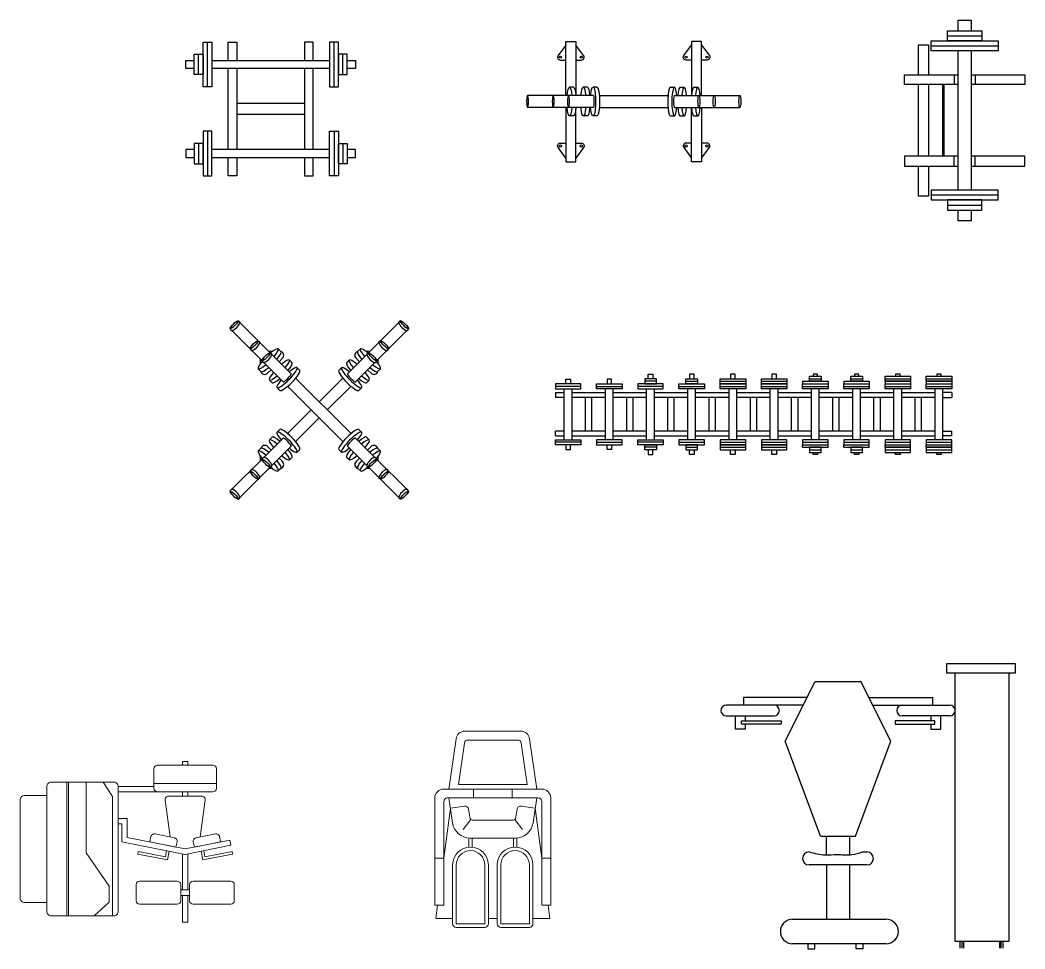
# Model space of a CAD drawing. Header units: millimetres. Extents: x 29224 to 62779, y 35576 to 54938.
# Drawn here: x 48603 to 54232, y 49483 to 54689 of the extents above; entities that cross this region are included whole.
import ezdxf

# ---------------------------------------------------------------- set-up
doc = ezdxf.new("R2010")
doc.units = ezdxf.units.MM

# ---------------------------------------------------------------- blocks, each defined once
blk = doc.blocks.new('A$C3502606C')
at = {"lineweight": 18}
for p, q in [((0.05, 0.775), (0.6, 0.775)), ((0.2171, 0.775), (0.2171, 0.725)), ((0.4329, 0.775), (0.4329, 0.725)), ((0, 0.125), (0, 0.725)), ((0.05, 0.125), (0.05, 0.705)), ((0.07, 0.725), (0.58, 0.725)), ((0.6, 0.705), (0.6, 0.125)), ((0.65, 0.725), (0.65, 0.125)), ((0.0872, 0.6677), (0.05, 0.3879)), ((0.5628, 0.6677), (0.6, 0.3879)), ((0.2025, 0.6049), (0.1582, 0.5489)), ((0.4475, 0.6049), (0.4918, 0.5489)), ((0.19, 0.45), (0.19, 0.5)), ((0.21, 0.45), (0.21, 0.5)), ((0.44, 0.45), (0.44, 0.5)), ((0.46, 0.45), (0.46, 0.5)), ((0.05, 0.3879), (0, 0.3879)), ((0.6, 0.3879), (0.65, 0.3879)), ((0.05, 0.125), (0, 0.125)), ((0.015, 0.125), (0.0051, 0.05)), ((0.65, 0.125), (0.6, 0.125)), ((0.635, 0.125), (0.6449, 0.05)), ((0.0051, 0.05), (0.1, 0.05)), ((0.3, 0.05), (0.35, 0.05)), ((0.55, 0.05), (0.6449, 0.05))]:
    blk.add_line(p, q, dxfattribs=at)
at = {"lineweight": 18, "flags": 128}
for points in [[(0.0786, 0.775), (0.1189, 1.0571, -0.373238), (0.1684, 1.1), (0.4816, 1.1, -0.373238), (0.5311, 1.0571), (0.5709, 0.775)], [(0.325, 0.5), (0.1983, 0.5, -0.371716), (0.0994, 0.5853), (0.0787, 0.725)], [(0.325, 0.6), (0.2156, 0.6, -0.371716), (0.1958, 0.6171), (0.1891, 0.6626, 0.414214), (0.1663, 0.6794), (0.0872, 0.6677)], [(0.325, 0.5), (0.4517, 0.5, 0.371716), (0.5506, 0.5853), (0.5713, 0.725)], [(0.325, 0.6), (0.4344, 0.6, 0.371716), (0.4542, 0.6171), (0.4609, 0.6626, -0.414214), (0.4837, 0.6794), (0.5628, 0.6677)], [(0.1, 0.35), (0.1, 0.02, 0.414214), (0.12, 0), (0.28, 0, 0.414214), (0.3, 0.02), (0.3, 0.35)], [(0.55, 0.35), (0.55, 0.02, -0.414214), (0.53, 0), (0.37, 0, -0.414214), (0.35, 0.02), (0.35, 0.35)]]:
    blk.add_lwpolyline(points, format="xyb", dxfattribs=at)
blk.add_lwpolyline([(0.1327, 0.8), (0.1659, 1.0328, -0.373238), (0.1857, 1.05), (0.4643, 1.05, -0.373717), (0.4841, 1.0328), (0.5169, 0.8), (0.1327, 0.8)], format="xyb", close=True, dxfattribs=at)
at = {"lineweight": 18}
for points in [[(0.12, 0.35), (0.12, 0.02), (0.28, 0.02), (0.28, 0.35)], [(0.53, 0.35), (0.53, 0.02), (0.37, 0.02), (0.37, 0.35)]]:
    blk.add_lwpolyline(points, dxfattribs=at)
for centre, radius, start, end in [((0.05, 0.725), 0.05, 90, 180), ((0.6, 0.725), 0.05, 0, 90), ((0.07, 0.705), 0.02, 90, 180), ((0.58, 0.705), 0.02, 0, 90), ((0.2, 0.35), 0.1, 0, 180), ((0.2, 0.35), 0.08, 0, 180), ((0.45, 0.35), 0.1, 0, 180), ((0.45, 0.35), 0.08, 0, 180)]:
    blk.add_arc(centre, radius, start, end, dxfattribs=at)
blk = doc.blocks.new('A$C06736D8D')
at = {"lineweight": 18}
for p, q in [((0.91, 0.9), (0.94, 0.9)), ((0.91, 0.9), (0.91, 0.88)), ((0.94, 0.9), (0.94, 0.88)), ((0.2624, 0.785), (0.2624, 0.035)), ((0.2717, 0.785), (0.2717, 0.035)), ((0.3703, 0.785), (0.3703, 0.388)), ((0.4657, 0.785), (0.5184, 0.704)), ((0.55, 0.76), (0.75, 0.76)), ((0.75, 0.7773), (1.1, 0.7773)), ((0.5184, 0.704), (0.5184, 0.035)), ((0.77, 0.73), (0.55, 0.73)), ((0.91, 0.73), (0.91, 0.7063)), ((0.94, 0.73), (0.94, 0.7063)), ((0.6, 0.5804), (0.55, 0.5804)), ((0.6, 0.475), (0.6, 0.5804)), ((0.57, 0.5504), (0.55, 0.5504)), ((0.57, 0.4504), (0.57, 0.5504)), ((0.925, 0.3794), (0.57, 0.4504)), ((0.925, 0.41), (0.6, 0.475)), ((0.925, 0.41), (1.175, 0.46)), ((1.175, 0.46), (1.1809, 0.4306)), ((0.6623, 0.3963), (0.6593, 0.3816)), ((0.6623, 0.3963), (0.8142, 0.3659)), ((0.8142, 0.3659), (0.8211, 0.4002)), ((0.826, 0.3482), (0.8358, 0.3972)), ((0.925, 0.3794), (1.1809, 0.4306)), ((1.0142, 0.3972), (1.0289, 0.4002)), ((1.024, 0.3482), (1.0142, 0.3972)), ((1.0358, 0.3659), (1.0289, 0.4002)), ((1.1877, 0.3963), (1.0358, 0.3659)), ((1.1877, 0.3963), (1.1907, 0.3816)), ((0.3703, 0.388), (0.4983, 0.2023)), ((0.6593, 0.3816), (0.826, 0.3482)), ((0.91, 0.3824), (0.91, 0.18)), ((0.94, 0.3824), (0.94, 0.18)), ((1.1907, 0.3816), (1.024, 0.3482)), ((0.55, 0.235), (0.55, 0.305)), ((0.4983, 0.2023), (0.4983, 0.112)), ((0.95, 0.18), (0.9, 0.18)), ((0.95, 0.15), (0.9, 0.15)), ((0.91, 0.15), (0.91, 0)), ((0.94, 0.15), (0.94, 0)), ((0.4983, 0.112), (0.4142, 0.035)), ((0.91, 0), (0.94, 0))]:
    blk.add_line(p, q, dxfattribs=at)
at = {"lineweight": 18, "flags": 128}
for points in [[(0.77, 0.88), (1.08, 0.88, -0.414214), (1.1, 0.86), (1.1, 0.75, -0.414214), (1.08, 0.73), (0.77, 0.73, -0.414214), (0.75, 0.75), (0.75, 0.86, -0.414214)], [(0.175, 0.785), (0.525, 0.785, -0.414214), (0.55, 0.76), (0.55, 0.06, -0.414214), (0.525, 0.035), (0.175, 0.035, -0.414214), (0.15, 0.06), (0.15, 0.76, -0.414214)], [(0.025, 0.71), (0.15, 0.71), (0.15, 0.11), (0.025, 0.11, -0.414214), (0, 0.135), (0, 0.685, -0.414214)], [(0.8638, 0.4732), (0.756, 0.4949, 0.414214), (0.7324, 0.4792), (0.7265, 0.4498), (0.8735, 0.4202), (0.8794, 0.4496, 0.414214)], [(0.9862, 0.4732), (1.094, 0.4949, -0.414214), (1.1176, 0.4792), (1.1235, 0.4498), (0.9765, 0.4202), (0.9706, 0.4496, -0.414214)], [(0.88, 0.23), (0.67, 0.23, 0.414214), (0.65, 0.21), (0.65, 0.12, 0.414214), (0.67, 0.1), (0.88, 0.1, 0.414214), (0.9, 0.12), (0.9, 0.21, 0.414214)], [(0.97, 0.23), (1.18, 0.23, -0.414214), (1.2, 0.21), (1.2, 0.12, -0.414214), (1.18, 0.1), (0.97, 0.1, -0.414214), (0.95, 0.12), (0.95, 0.21, -0.414214)]]:
    blk.add_lwpolyline(points, format="xyb", close=True, dxfattribs=at)
blk.add_lwpolyline([(0.8405, 0.4779), (0.813, 0.6836, -0.453592), (0.8328, 0.7063), (1.0172, 0.7063, -0.453592), (1.037, 0.6836), (1.0095, 0.4779)], format="xyb", dxfattribs=at)
blk = doc.blocks.new('A$C105B5AC0')
at = {"xscale": 1000, "yscale": 1000, "zscale": 1000}
blk.add_blockref('A$C06736D8D', (0, 0), dxfattribs=at)
blk = doc.blocks.new('A$C007F3781')
at = {"ltscale": 0.0025}
for p, q in [((1266.6, 1600), (1649.5, 1600)), ((1266.6, 1545.9), (1266.6, 1600)), ((1649.5, 1600), (1649.5, 1545.9)), ((1649.5, 1545.9), (1266.6, 1545.9)), ((1310.1, 1545.9), (1310.1, 42.6)), ((1612.5, 1545.9), (1612.5, 42.6)), ((360, 1164), (528.8, 1498.5)), ((528.8, 1498.5), (784.3, 1498.5)), ((953.1, 1164), (784.3, 1498.5)), ((483.9, 1409.7), (126.6, 1409.7)), ((126.6, 1409.7), (126.6, 1366.6)), ((829.1, 1409.7), (1186.5, 1409.7)), ((1186.5, 1409.7), (1186.5, 1366.6)), ((462.2, 1366.6), (126.6, 1366.6)), ((850.9, 1366.6), (1186.5, 1366.6)), ((558, 632.8), (360, 1164)), ((755, 632.8), (953.1, 1164)), ((558, 632.8), (755, 632.8)), ((590.9, 632.8), (590.9, 527.3)), ((720.5, 632.8), (720.5, 527.3)), ((591.4, 470.6), (591.4, 166.2)), ((721, 470.6), (721, 166.2)), ((1310.1, 42.6), (1612.5, 42.6)), ((1340.7, 4.1), (1340.7, 42.6)), ((1351.3, 4.1), (1351.3, 42.6)), ((1360.5, 4.1), (1360.5, 42.6)), ((1562.1, 4.1), (1562.1, 42.6)), ((1571.3, 4.1), (1571.3, 42.6)), ((1581.8, 4.1), (1581.8, 42.6))]:
    blk.add_line(p, q, dxfattribs=at)
for points in [[(297.9, 1366.6), (29.9, 1366.6)], [(1015.1, 1366.6), (1283.1, 1366.6)], [(29.9, 1306.7), (297.9, 1306.7)], [(136.7, 1259), (136.7, 1232.4), (81.2, 1232.4), (81.2, 1306.7)], [(136.7, 1306.7), (136.7, 1278.3)], [(1283.1, 1306.7), (1015.1, 1306.7)], [(1176.3, 1306.7), (1176.3, 1278.3)], [(1176.3, 1259), (1176.3, 1232.4), (1231.8, 1232.4), (1231.8, 1306.7)], [(792.7, 543.3), (818.4, 543.3)], [(818.4, 470.6), (494, 470.6)], [(401.8, 166.2), (925.9, 166.2)], [(925.9, 28.9), (401.8, 28.9)], [(487.6, 28.9), (487.6, 0), (525.9, 0), (525.9, 28.9)], [(795.8, 28.9), (795.8, 0), (757.4, 0), (757.4, 28.9)]]:
    blk.add_lwpolyline(points, dxfattribs=at)
for points in [[(114.7, 1278.3), (337.1, 1278.3), (337.1, 1259), (114.7, 1259)], [(1198.3, 1278.3), (976, 1278.3), (976, 1259), (1198.3, 1259)]]:
    blk.add_lwpolyline(points, close=True, dxfattribs=at)
for centre, radius, start, end in [((29.9, 1336.6), 29.9, 90, 270), ((297.9, 1336.6), 29.9, 270, 90), ((1015.1, 1336.6), 29.9, 90, 270), ((1283.1, 1336.6), 29.9, 270, 90), ((494, 507), 36.4, 90, 270), ((818.4, 507), 36.4, 270, 90), ((401.8, 97.6), 68.6, 90, 270), ((925.9, 97.6), 68.6, 270, 90)]:
    blk.add_arc(centre, radius, start, end, dxfattribs=at)
blk.add_spline([(494, 543.3), (584.6, 527.5), (650.5, 529), (734.3, 529), (792.7, 543.3)], degree=3, dxfattribs=at)
blk = doc.blocks.new('weight_track_std_p')
for p, q in [((-9, 2.15), (-9.59, 2.15)), ((-6.93, 2.15), (-7.53, 2.15)), ((-5.49, 2.15), (-6.08, 2.15)), ((5.49, 2.15), (6.08, 2.15)), ((6.93, 2.15), (7.53, 2.15)), ((9, 2.15), (9.59, 2.15)), ((-6.08, 0.9), (-15.86, 0.9)), ((-5.14, 0.9), (5.14, 0.9)), ((6.08, 0.9), (15.86, 0.9)), ((-6.08, -0.9), (-15.86, -0.9)), ((-5.14, -0.9), (5.14, -0.9)), ((6.08, -0.9), (15.86, -0.9)), ((-9, -2.15), (-9.59, -2.15)), ((-6.93, -2.15), (-7.53, -2.15)), ((-5.49, -2.15), (-6.08, -2.15)), ((5.49, -2.15), (6.08, -2.15)), ((6.93, -2.15), (7.53, -2.15)), ((9, -2.15), (9.59, -2.15))]:
    blk.add_line(p, q)
for points in [[(-10.13, 8.45), (-11.3, 6.89, 0.617142), (-10.96, 6.21), (-10.13, 6.21)], [(-8.64, 6.21), (-7.82, 6.21, 0.617142), (-7.48, 6.89), (-8.64, 8.45)], [(8.64, 6.21), (7.82, 6.21, -0.617142), (7.48, 6.89), (8.64, 8.45)], [(10.13, 8.45), (11.3, 6.89, -0.617142), (10.96, 6.21), (10.13, 6.21)], [(-10.13, -8.45), (-11.3, -6.89, -0.617142), (-10.96, -6.21), (-10.13, -6.21)], [(-8.64, -6.21), (-7.82, -6.21, -0.617142), (-7.48, -6.89), (-8.64, -8.45)], [(8.64, -6.21), (7.82, -6.21, 0.617142), (7.48, -6.89), (8.64, -8.45)], [(10.13, -8.45), (11.3, -6.89, 0.617142), (10.96, -6.21), (10.13, -6.21)]]:
    blk.add_lwpolyline(points, format="xyb")
for points in [[(-10.13, 0.9), (-10.13, 9), (-8.64, 9), (-8.64, 0.9)], [(10.13, 0.9), (10.13, 9), (8.64, 9), (8.64, 0.9)], [(-10.13, -0.9), (-10.13, -9), (-8.64, -9), (-8.64, -0.9)], [(10.13, -0.9), (10.13, -9), (8.64, -9), (8.64, -0.9)]]:
    blk.add_lwpolyline(points)
for centre in [(-10.96, 6.63), (-7.82, 6.63), (7.82, 6.63), (10.96, 6.63), (-10.96, -6.63), (-7.82, -6.63), (7.82, -6.63), (10.96, -6.63)]:
    blk.add_circle(centre, 0.166)
at = {"extrusion": (0, 0, -1)}
for centre, major_axis, ratio, start_param, end_param in [((-9.59, 0), (0, 2.15), 0.18211, 5.145894, 7.420477), ((-9, 0), (0, 2.15), 0.18211, 0, 1.137291), ((-7.53, 0), (0, 2.15), 0.18211, 5.145894, 7.420477), ((-6.93, 0), (0, 2.15), 0.18211, 0, 1.137291), ((-6.08, 0), (0, 2.15), 0.18211, 5.145894, 10.562069), ((-5.49, 0), (0, 2.15), 0.18211, 0, 3.141593), ((-6.08, 0), (0, -0.904), 0.156765, 3.141593, 6.283185), ((-9.59, 0), (0, 2.15), 0.18211, 8.287487, 10.562069), ((-9, 0), (0, 2.15), 0.18211, 2.004301, 3.141593), ((-7.53, 0), (0, 2.15), 0.18211, 8.287487, 10.562069), ((-6.93, 0), (0, 2.15), 0.18211, 2.004301, 3.141593)]:
    blk.add_ellipse(centre, major_axis=major_axis, ratio=ratio, start_param=start_param, end_param=end_param, dxfattribs=at)
for centre, major_axis, ratio, start_param, end_param in [((5.49, 0), (0, 2.15), 0.18211, 0, 3.141593), ((6.08, 0), (0, 2.15), 0.18211, 5.145894, 10.562069), ((6.93, 0), (0, 2.15), 0.18211, 0, 1.137291), ((7.53, 0), (0, 2.15), 0.18211, 5.145894, 7.420477), ((9, 0), (0, 2.15), 0.18211, 0, 1.137291), ((9.59, 0), (0, 2.15), 0.18211, 5.145894, 7.420477), ((6.08, 0), (0, -0.904), 0.156765, 3.141593, 6.283185), ((6.93, 0), (0, 2.15), 0.18211, 2.004301, 3.141593), ((7.53, 0), (0, 2.15), 0.18211, 8.287487, 10.562069), ((9, 0), (0, 2.15), 0.18211, 2.004301, 3.141593), ((9.59, 0), (0, 2.15), 0.18211, 8.287487, 10.562069)]:
    blk.add_ellipse(centre, major_axis=major_axis, ratio=ratio, start_param=start_param, end_param=end_param)
for centre in [(-15.86, 0), (-12.02, 0), (-9.74, 0)]:
    blk.add_ellipse(centre, major_axis=(0, -0.904), ratio=0.156765, dxfattribs=at)
for centre in [(9.74, 0), (12.02, 0), (15.86, 0)]:
    blk.add_ellipse(centre, major_axis=(0, -0.904), ratio=0.156765)
blk = doc.blocks.new('weight_track_curl_p')
for p, q in [((-3.83, 18.97), (3.83, 18.97)), ((-7.48, 16.71), (7.48, 16.71)), ((-2.32, 10.24), (-2.32, 8.02)), ((2.32, 10.24), (2.32, 8.02)), ((-4.97, 8.02), (-4.97, -8.02)), ((-4.69, 8.02), (-4.69, -8.02)), ((-2.32, -10.24), (-2.32, -8.02)), ((2.32, -10.24), (2.32, -8.02)), ((-7.48, -16.71), (7.48, -16.71)), ((-3.83, -18.97), (3.83, -18.97))]:
    blk.add_line(p, q)
for points in [[(-1.49, 20.12), (-1.49, 22.5), (1.43, 22.5), (1.43, 20.12)], [(-10.33, 10.24), (-10.33, 16.92), (-8.1, 16.92), (-8.1, 10.24)], [(-1.49, -15.6), (-1.49, 15.6)], [(1.43, 15.6), (1.43, -15.6)], [(-1.49, 8.02), (-13.5, 8.02), (-13.5, 10.24), (-1.49, 10.24)], [(1.43, 10.24), (13.5, 10.24), (13.5, 8.02), (1.43, 8.02)], [(-10.33, -8.02), (-10.33, 8.02)], [(-8.1, 8.02), (-8.1, -8.02)], [(-1.49, -8.02), (-13.5, -8.02), (-13.5, -10.24), (-1.49, -10.24)], [(1.43, -10.24), (13.5, -10.24), (13.5, -8.02), (1.43, -8.02)], [(-8.1, -10.24), (-8.1, -16.95), (-10.33, -16.95), (-10.33, -10.24)], [(1.43, -20.12), (1.43, -22.5), (-1.49, -22.5), (-1.49, -20.12)]]:
    blk.add_lwpolyline(points)
for points in [[(-3.83, 20.12), (3.83, 20.12), (3.83, 17.82), (-3.83, 17.82)], [(-7.48, 17.82), (7.48, 17.82), (7.48, 15.6), (-7.48, 15.6)], [(-7.48, -17.82), (7.48, -17.82), (7.48, -15.6), (-7.48, -15.6)], [(-3.83, -20.12), (3.83, -20.12), (3.83, -17.82), (-3.83, -17.82)]]:
    blk.add_lwpolyline(points, close=True)
blk = doc.blocks.new('weight_track_barbell_p')
for p, q in [((-14.18, 4.99), (-14.18, 14.99)), ((14.18, 4.99), (14.18, 14.99)), ((-16.17, 7.71), (-16.17, 12.27)), ((16.17, 7.71), (16.17, 12.27)), ((7.58, 1.26), (-7.58, 1.26)), ((7.58, -1.26), (-7.58, -1.26)), ((-14.18, -4.99), (-14.18, -14.99)), ((14.18, -4.99), (14.18, -14.99)), ((-16.17, -7.71), (-16.17, -12.27)), ((16.17, -7.71), (16.17, -12.27))]:
    blk.add_line(p, q)
for points in [[(-15.18, 14.99), (-13.17, 14.99), (-13.17, 4.99), (-15.18, 4.99)], [(15.18, 14.99), (13.17, 14.99), (13.17, 4.99), (15.18, 4.99)], [(-17.16, 12.27), (-15.18, 12.27), (-15.18, 7.71), (-17.16, 7.71)], [(17.16, 12.27), (15.18, 12.27), (15.18, 7.71), (17.16, 7.71)], [(-15.18, -14.99), (-13.17, -14.99), (-13.17, -4.99), (-15.18, -4.99)], [(15.18, -14.99), (13.17, -14.99), (13.17, -4.99), (15.18, -4.99)], [(-17.16, -12.27), (-15.18, -12.27), (-15.18, -7.71), (-17.16, -7.71)], [(17.16, -12.27), (15.18, -12.27), (15.18, -7.71), (17.16, -7.71)]]:
    blk.add_lwpolyline(points, close=True)
for points in [[(-9.52, 10.89), (-9.52, 14.99), (-7.58, 14.99), (-7.58, 10.89)], [(9.52, 10.89), (9.52, 14.99), (7.58, 14.99), (7.58, 10.89)], [(-17.16, 9.09), (-19, 9.09), (-19, 10.89), (-17.16, 10.89)], [(-13.17, 10.89), (13.17, 10.89)], [(13.17, 9.09), (-13.17, 9.09)], [(-9.52, -9.09), (-9.52, 9.09)], [(-7.58, 9.09), (-7.58, -9.09)], [(7.58, 9.09), (7.58, -9.09)], [(9.52, -9.09), (9.52, 9.09)], [(17.16, 10.89), (19, 10.89), (19, 9.09), (17.16, 9.09)], [(-17.16, -9.09), (-19, -9.09), (-19, -10.89), (-17.16, -10.89)], [(13.17, -9.09), (-13.17, -9.09)], [(-13.17, -10.89), (13.17, -10.89)], [(-7.58, -10.89), (-7.58, -14.99), (-9.52, -14.99), (-9.52, -10.89)], [(7.58, -10.89), (7.58, -14.99), (9.52, -14.99), (9.52, -10.89)], [(17.16, -10.89), (19, -10.89), (19, -9.09), (17.16, -9.09)]]:
    blk.add_lwpolyline(points)
blk = doc.blocks.new('weight_track_xframe_p')
for p, q in [((-19.98, 18.19), (-19.84, 17.91)), ((-18.19, 19.98), (-17.91, 19.84)), ((-17.8, 19.6), (-11.02, 12.82)), ((17.8, 19.6), (11.02, 12.82)), ((18.19, 19.98), (17.91, 19.84)), ((19.98, 18.19), (19.84, 17.91)), ((-19.6, 17.8), (-12.82, 11.02)), ((19.6, 17.8), (12.82, 11.02)), ((-15.51, 13.72), (-15.37, 13.44)), ((-13.72, 15.51), (-13.44, 15.37)), ((-8.59, 13.07), (-9.21, 13.68)), ((8.59, 13.07), (9.21, 13.68)), ((13.72, 15.51), (13.44, 15.37)), ((15.51, 13.72), (15.37, 13.44)), ((-13.15, 10.44), (-13.15, 11.36)), ((-11.36, 13.15), (-10.44, 13.15)), ((-11.02, 12.82), (-10.74, 12.67)), ((-10.63, 12.43), (-6.33, 8.12)), ((-8.23, 11.6), (-9.02, 10.81)), ((10.63, 12.43), (6.33, 8.12)), ((9.02, 10.81), (8.23, 11.6)), ((10.44, 13.15), (11.36, 13.15)), ((11.02, 12.82), (10.74, 12.67)), ((13.15, 11.36), (13.15, 10.44)), ((-13.07, 8.59), (-13.68, 9.21)), ((-12.82, 11.02), (-12.67, 10.74)), ((-12.43, 10.63), (-8.12, 6.33)), ((-10.81, 9.02), (-11.6, 8.23)), ((-6.1, 10.58), (-6.71, 11.19)), ((-4.37, 8.85), (-4.99, 9.47)), ((4.37, 8.85), (4.99, 9.47)), ((6.1, 10.58), (6.71, 11.19)), ((12.43, 10.63), (8.12, 6.33)), ((11.6, 8.23), (10.81, 9.02)), ((12.82, 11.02), (12.67, 10.74)), ((13.07, 8.59), (13.68, 9.21)), ((-5.31, 7.11), (7.11, -5.31)), ((5.31, 7.11), (0, 1.79)), ((-10.58, 6.1), (-11.19, 6.71)), ((-8.85, 4.37), (-9.47, 4.99)), ((-7.11, 5.31), (5.31, -7.11)), ((7.11, 5.31), (1.79, 0)), ((8.85, 4.37), (9.47, 4.99)), ((10.58, 6.1), (11.19, 6.71)), ((-7.11, -5.31), (-1.79, 0)), ((-5.31, -7.11), (0, -1.79)), ((-8.85, -4.37), (-9.47, -4.99)), ((8.85, -4.37), (9.47, -4.99)), ((-12.43, -10.63), (-8.12, -6.33)), ((-10.58, -6.1), (-11.19, -6.71)), ((12.43, -10.63), (8.12, -6.33)), ((10.58, -6.1), (11.19, -6.71)), ((-13.07, -8.59), (-13.68, -9.21)), ((-11.6, -8.23), (-10.81, -9.02)), ((-10.63, -12.43), (-6.33, -8.12)), ((-4.37, -8.85), (-4.99, -9.47)), ((4.37, -8.85), (4.99, -9.47)), ((10.63, -12.43), (6.33, -8.12)), ((10.81, -9.02), (11.6, -8.23)), ((13.07, -8.59), (13.68, -9.21)), ((-19.6, -17.8), (-12.82, -11.02)), ((-13.15, -11.36), (-13.15, -10.44)), ((-12.82, -11.02), (-12.67, -10.74)), ((-9.02, -10.81), (-8.23, -11.6)), ((-6.1, -10.58), (-6.71, -11.19)), ((6.1, -10.58), (6.71, -11.19)), ((8.23, -11.6), (9.02, -10.81)), ((12.82, -11.02), (12.67, -10.74)), ((19.6, -17.8), (12.82, -11.02)), ((13.15, -10.44), (13.15, -11.36)), ((-17.8, -19.6), (-11.02, -12.82)), ((-15.51, -13.72), (-15.37, -13.44)), ((-10.44, -13.15), (-11.36, -13.15)), ((-11.02, -12.82), (-10.74, -12.67)), ((-8.59, -13.07), (-9.21, -13.68)), ((8.59, -13.07), (9.21, -13.68)), ((11.36, -13.15), (10.44, -13.15)), ((11.02, -12.82), (10.74, -12.67)), ((17.8, -19.6), (11.02, -12.82)), ((15.51, -13.72), (15.37, -13.44)), ((-13.72, -15.51), (-13.44, -15.37)), ((13.72, -15.51), (13.44, -15.37)), ((-19.98, -18.19), (-19.84, -17.91)), ((19.98, -18.19), (19.84, -17.91)), ((-18.19, -19.98), (-17.91, -19.84)), ((18.19, -19.98), (17.91, -19.84))]:
    blk.add_line(p, q)
for centre, start, end in [((-8.87, 12.24), 315, 75.9183), ((8.87, 12.24), 104.0817, 225), ((-12.24, 8.87), 194.0817, 315), ((12.24, 8.87), 225, 345.9183), ((-12.24, -8.87), 45, 165.9183), ((12.24, -8.87), 14.0817, 135), ((-8.87, -12.24), 284.0817, 45), ((8.87, -12.24), 135, 255.9183)]:
    blk.add_arc(centre, 0.906, start, end)
for centre, major_axis in [((-19.09, 19.09), (0.897, 0.897)), ((19.09, 19.09), (0.897, -0.897)), ((-14.62, 14.62), (0.897, 0.897)), ((14.62, 14.62), (0.897, -0.897)), ((-11.92, 11.92), (0.897, 0.897)), ((11.92, 11.92), (0.897, -0.897)), ((-11.92, -11.92), (-0.897, 0.897)), ((11.92, -11.92), (-0.897, -0.897)), ((-14.62, -14.62), (-0.897, 0.897)), ((14.62, -14.62), (-0.897, -0.897)), ((-19.09, -19.09), (-0.897, 0.897)), ((19.09, -19.09), (-0.897, -0.897))]:
    blk.add_ellipse(centre, major_axis=major_axis, ratio=0.193425)
for centre, major_axis, ratio, start_param, end_param in [((-18.83, 18.83), (-0.971, -0.971), 0.350174, 6.148497, 9.559467), ((18.83, 18.83), (-0.971, 0.971), 0.350174, 6.148497, 9.559467), ((-14.36, 14.36), (-0.971, -0.971), 0.350174, 6.148497, 9.559467), ((-11.45, 11.45), (2.24, 2.24), 0.195305, 5.124704, 7.430537), ((11.45, 11.45), (2.24, -2.24), 0.195305, 8.277426, 10.58326), ((14.36, 14.36), (-0.971, 0.971), 0.350174, 6.148497, 9.559467), ((-11.66, 11.66), (-0.971, -0.971), 0.350174, 6.148497, 9.559467), ((-10.83, 10.83), (2.24, 2.24), 0.195305, 5.124704, 6.283185), ((-8.95, 8.95), (2.24, 2.24), 0.195305, 5.124704, 7.441667), ((8.95, 8.95), (2.24, -2.24), 0.195305, 8.266296, 10.58326), ((10.83, 10.83), (2.24, -2.24), 0.195305, 3.141593, 4.300074), ((11.66, 11.66), (-0.971, 0.971), 0.350174, 6.148497, 9.559467), ((-11.45, 11.45), (2.24, 2.24), 0.195305, 8.277426, 10.58326), ((-10.83, 10.83), (2.24, 2.24), 0.195305, 3.141593, 4.300074), ((-7.23, 7.23), (2.24, 2.24), 0.195305, 1.983111, 7.441667), ((-8.34, 8.34), (2.24, 2.24), 0.195305, 5.124704, 6.283185), ((7.23, 7.23), (2.24, -2.24), 0.195305, 1.983111, 7.441667), ((8.34, 8.34), (2.24, -2.24), 0.195305, 3.141593, 4.300074), ((10.83, 10.83), (2.24, -2.24), 0.195305, 5.124704, 6.283185), ((11.45, 11.45), (2.24, -2.24), 0.195305, 5.124704, 7.430537), ((-8.95, 8.95), (2.24, 2.24), 0.195305, 8.266296, 10.58326), ((-8.34, 8.34), (2.24, 2.24), 0.195305, 3.141593, 4.300074), ((-6.61, 6.61), (2.24, 2.24), 0.195305, 3.141593, 6.283185), ((-7.23, 7.23), (0.897, 0.897), 0.193425, 3.141593, 6.283185), ((6.61, 6.61), (2.24, -2.24), 0.195305, 3.141593, 6.283185), ((7.23, 7.23), (0.897, -0.897), 0.193425, 3.141593, 6.283185), ((8.34, 8.34), (2.24, -2.24), 0.195305, 5.124704, 6.283185), ((8.95, 8.95), (2.24, -2.24), 0.195305, 5.124704, 7.441667), ((-6.61, -6.61), (-2.24, 2.24), 0.195305, 3.141593, 6.283185), ((6.61, -6.61), (-2.24, -2.24), 0.195305, 3.141593, 6.283185), ((-8.95, -8.95), (-2.24, 2.24), 0.195305, 5.124704, 7.441667), ((-8.34, -8.34), (-2.24, 2.24), 0.195305, 5.124704, 6.283185), ((-7.23, -7.23), (-2.24, 2.24), 0.195305, 1.983111, 7.441667), ((-7.23, -7.23), (-0.897, 0.897), 0.193425, 3.141593, 6.283185), ((7.23, -7.23), (-2.24, -2.24), 0.195305, 1.983111, 7.441667), ((7.23, -7.23), (-0.897, -0.897), 0.193425, 3.141593, 6.283185), ((8.34, -8.34), (-2.24, -2.24), 0.195305, 3.141593, 4.300074), ((8.95, -8.95), (-2.24, -2.24), 0.195305, 8.266296, 10.58326), ((-10.83, -10.83), (-2.24, 2.24), 0.195305, 5.124704, 6.283185), ((-8.34, -8.34), (-2.24, 2.24), 0.195305, 3.141593, 4.300074), ((8.34, -8.34), (-2.24, -2.24), 0.195305, 5.124704, 6.283185), ((10.83, -10.83), (-2.24, -2.24), 0.195305, 3.141593, 4.300074), ((-11.45, -11.45), (-2.24, 2.24), 0.195305, 5.124704, 7.430537), ((-11.66, -11.66), (0.971, -0.971), 0.350174, 6.148497, 9.559467), ((-8.95, -8.95), (-2.24, 2.24), 0.195305, 8.266296, 10.58326), ((8.95, -8.95), (-2.24, -2.24), 0.195305, 5.124704, 7.441667), ((11.66, -11.66), (0.971, 0.971), 0.350174, 6.148497, 9.559467), ((11.45, -11.45), (-2.24, -2.24), 0.195305, 8.277426, 10.58326), ((-14.36, -14.36), (0.971, -0.971), 0.350174, 6.148497, 9.559467), ((-11.45, -11.45), (-2.24, 2.24), 0.195305, 8.277426, 10.58326), ((-10.83, -10.83), (-2.24, 2.24), 0.195305, 3.141593, 4.300074), ((10.83, -10.83), (-2.24, -2.24), 0.195305, 5.124704, 6.283185), ((11.45, -11.45), (-2.24, -2.24), 0.195305, 5.124704, 7.430537), ((14.36, -14.36), (0.971, 0.971), 0.350174, 6.148497, 9.559467), ((-18.83, -18.83), (0.971, -0.971), 0.350174, 6.148497, 9.559467), ((18.83, -18.83), (0.971, 0.971), 0.350174, 6.148497, 9.559467)]:
    blk.add_ellipse(centre, major_axis=major_axis, ratio=ratio, start_param=start_param, end_param=end_param)
blk = doc.blocks.new('A$C00F05895')
for p, q in [((1132, 821), (1001, 821)), ((1463, 821), (1593, 821)), ((1847, 821), (2133, 821)), ((2309, 821), (2595, 821)), ((2771, 821), (3056, 821)), ((2771, 821), (2771, 793)), ((2848, 849), (2979, 849)), ((3056, 821), (3056, 793)), ((3232, 821), (3518, 821)), ((3232, 821), (3232, 793)), ((3310, 849), (3440, 849)), ((3518, 821), (3518, 793)), ((3694, 849), (3980, 849)), ((3694, 821), (3980, 821)), ((3694, 821), (3694, 793)), ((3980, 821), (3980, 793)), ((4156, 849), (4442, 849)), ((4156, 821), (4442, 821)), ((4156, 821), (4156, 793)), ((4442, 821), (4442, 793)), ((286, 764), (0, 764)), ((0, 694), (99, 694)), ((0, 694), (0, 638)), ((462, 764), (748, 764)), ((1209, 764), (924, 764)), ((1385, 764), (1671, 764)), ((1847, 764), (2133, 764)), ((2309, 764), (2595, 764)), ((2771, 764), (3056, 764)), ((3232, 764), (3518, 764)), ((3694, 764), (3980, 764)), ((4156, 764), (4442, 764)), ((4442, 694), (4342, 694)), ((4442, 694), (4442, 638)), ((99, 638), (0, 638)), ((338, 263), (338, 638)), ((410, 263), (410, 638)), ((800, 263), (800, 638)), ((872, 263), (872, 638)), ((1261, 263), (1261, 638)), ((1333, 263), (1333, 638)), ((1723, 263), (1723, 638)), ((1795, 263), (1795, 638)), ((2185, 263), (2185, 638)), ((2257, 263), (2257, 638)), ((2647, 263), (2647, 638)), ((2719, 263), (2719, 638)), ((3108, 263), (3108, 638)), ((3180, 263), (3180, 638)), ((3570, 263), (3570, 638)), ((3642, 263), (3642, 638)), ((4032, 263), (4032, 638)), ((4104, 263), (4104, 638)), ((4342, 638), (4442, 638)), ((99, 263), (0, 263)), ((0, 208), (0, 263)), ((4342, 263), (4442, 263)), ((4442, 208), (4442, 263)), ((0, 208), (99, 208)), ((286, 138), (0, 138)), ((462, 138), (748, 138)), ((1209, 138), (924, 138)), ((1385, 138), (1671, 138)), ((1847, 138), (2133, 138)), ((2309, 138), (2595, 138)), ((2771, 138), (3056, 138)), ((3232, 138), (3518, 138)), ((3694, 138), (3980, 138)), ((4156, 138), (4442, 138)), ((4442, 208), (4342, 208)), ((1132, 81), (1001, 81)), ((1463, 81), (1593, 81)), ((1847, 81), (2133, 81)), ((2309, 81), (2595, 81)), ((2771, 81), (2771, 109)), ((2771, 81), (3056, 81)), ((2848, 53), (2979, 53)), ((3056, 81), (3056, 109)), ((3232, 81), (3232, 109)), ((3232, 81), (3518, 81)), ((3310, 53), (3440, 53)), ((3518, 81), (3518, 109)), ((3694, 81), (3694, 109)), ((3694, 81), (3980, 81)), ((3694, 53), (3980, 53)), ((3980, 81), (3980, 109)), ((4156, 81), (4156, 109)), ((4156, 81), (4442, 81)), ((4156, 53), (4442, 53)), ((4442, 81), (4442, 109))]:
    blk.add_line(p, q)
for points in [[(1041, 849), (1041, 902), (1092, 902), (1092, 849)], [(1554, 849), (1554, 902), (1503, 902), (1503, 849)], [(2016, 849), (2016, 902), (1964, 902), (1964, 849)], [(2477, 849), (2477, 902), (2426, 902), (2426, 849)], [(2939, 877), (2939, 902), (2888, 902), (2888, 877)], [(3401, 877), (3401, 902), (3350, 902), (3350, 877)], [(3863, 877), (3863, 902), (3811, 902), (3811, 877)], [(4324, 877), (4324, 902), (4273, 902), (4273, 877)], [(117, 793), (117, 845), (169, 845), (169, 793)], [(630, 793), (630, 845), (579, 845), (579, 793)], [(99, 166), (99, 735)], [(187, 166), (187, 735)], [(187, 694), (561, 694)], [(561, 166), (561, 735)], [(648, 166), (648, 735)], [(648, 694), (1023, 694)], [(1023, 166), (1023, 735)], [(1110, 166), (1110, 735)], [(1110, 694), (1484, 694)], [(1484, 166), (1484, 735)], [(1572, 166), (1572, 735)], [(1572, 694), (1946, 694)], [(1946, 166), (1946, 735)], [(2034, 166), (2034, 735)], [(2034, 694), (2408, 694)], [(2408, 166), (2408, 735)], [(2495, 166), (2495, 735)], [(2495, 694), (2870, 694)], [(2870, 166), (2870, 735)], [(2957, 166), (2957, 735)], [(2957, 694), (3332, 694)], [(3332, 166), (3332, 735)], [(3419, 166), (3419, 735)], [(3419, 694), (3793, 694)], [(3793, 166), (3793, 735)], [(3881, 166), (3881, 735)], [(3881, 694), (4255, 694)], [(4255, 166), (4255, 735)], [(4342, 166), (4342, 735)], [(561, 638), (187, 638)], [(1023, 638), (648, 638)], [(1484, 638), (1110, 638)], [(1946, 638), (1572, 638)], [(2408, 638), (2034, 638)], [(2870, 638), (2495, 638)], [(3332, 638), (2957, 638)], [(3793, 638), (3419, 638)], [(4255, 638), (3881, 638)], [(561, 263), (187, 263)], [(1023, 263), (648, 263)], [(1484, 263), (1110, 263)], [(1946, 263), (1572, 263)], [(2408, 263), (2034, 263)], [(2870, 263), (2495, 263)], [(3332, 263), (2957, 263)], [(3793, 263), (3419, 263)], [(4255, 263), (3881, 263)], [(187, 208), (561, 208)], [(648, 208), (1023, 208)], [(1110, 208), (1484, 208)], [(1572, 208), (1946, 208)], [(2034, 208), (2408, 208)], [(2495, 208), (2870, 208)], [(2957, 208), (3332, 208)], [(3419, 208), (3793, 208)], [(3881, 208), (4255, 208)], [(117, 109), (117, 56), (169, 56), (169, 109)], [(630, 109), (630, 56), (579, 56), (579, 109)], [(1041, 53), (1041, 0), (1092, 0), (1092, 53)], [(1554, 53), (1554, 0), (1503, 0), (1503, 53)], [(2016, 53), (2016, 0), (1964, 0), (1964, 53)], [(2477, 53), (2477, 0), (2426, 0), (2426, 53)], [(2939, 24), (2939, 0), (2888, 0), (2888, 24)], [(3401, 24), (3401, 0), (3350, 0), (3350, 24)], [(3863, 24), (3863, 0), (3811, 0), (3811, 24)], [(4324, 24), (4324, 0), (4273, 0), (4273, 24)]]:
    blk.add_lwpolyline(points)
for points in [[(0, 793), (0, 735), (286, 735), (286, 793)], [(748, 793), (748, 735), (462, 735), (462, 793)], [(924, 793), (924, 735), (1209, 735), (1209, 793)], [(1001, 849), (1001, 793), (1132, 793), (1132, 849)], [(1671, 793), (1671, 735), (1385, 735), (1385, 793)], [(1593, 849), (1593, 793), (1463, 793), (1463, 849)], [(2133, 849), (2133, 793), (1847, 793), (1847, 849)], [(2133, 793), (2133, 735), (1847, 735), (1847, 793)], [(2595, 849), (2595, 793), (2309, 793), (2309, 849)], [(2595, 793), (2595, 735), (2309, 735), (2309, 793)], [(3056, 793), (3056, 735), (2771, 735), (2771, 793)], [(2979, 877), (2979, 821), (2848, 821), (2848, 877)], [(3518, 793), (3518, 735), (3232, 735), (3232, 793)], [(3440, 877), (3440, 821), (3310, 821), (3310, 877)], [(3980, 877), (3980, 821), (3694, 821), (3694, 877)], [(3980, 793), (3980, 735), (3694, 735), (3694, 793)], [(4442, 877), (4442, 821), (4156, 821), (4156, 877)], [(4442, 793), (4442, 735), (4156, 735), (4156, 793)], [(0, 109), (0, 166), (286, 166), (286, 109)], [(748, 109), (748, 166), (462, 166), (462, 109)], [(924, 109), (924, 166), (1209, 166), (1209, 109)], [(1671, 109), (1671, 166), (1385, 166), (1385, 109)], [(2133, 109), (2133, 166), (1847, 166), (1847, 109)], [(2595, 109), (2595, 166), (2309, 166), (2309, 109)], [(3056, 109), (3056, 166), (2771, 166), (2771, 109)], [(3518, 109), (3518, 166), (3232, 166), (3232, 109)], [(3980, 109), (3980, 166), (3694, 166), (3694, 109)], [(4442, 109), (4442, 166), (4156, 166), (4156, 109)], [(1001, 53), (1001, 109), (1132, 109), (1132, 53)], [(1593, 53), (1593, 109), (1463, 109), (1463, 53)], [(2133, 53), (2133, 109), (1847, 109), (1847, 53)], [(2595, 53), (2595, 109), (2309, 109), (2309, 53)], [(2979, 24), (2979, 81), (2848, 81), (2848, 24)], [(3440, 24), (3440, 81), (3310, 81), (3310, 24)], [(3980, 24), (3980, 81), (3694, 81), (3694, 24)], [(4442, 24), (4442, 81), (4156, 81), (4156, 24)]]:
    blk.add_lwpolyline(points, close=True)

msp = doc.modelspace()

# ---------------------------------------------------------------- block references
for name, p, xscale, yscale, zscale in [('weight_track_curl_p', (53894.7, 54126.6), 25, 25, 25), ('weight_track_barbell_p', (50006.9, 54190.7), 25, 25, 25), ('weight_track_std_p', (52040.6, 54232.4), 37.5, 37.5, 37.5), ('weight_track_xframe_p', (50279, 52503.8), 25, 25, 25), ('A$C00F05895', (51601.6, 52253.9), 0.5, 0.5, 0.5), ('A$C3502606C', (50926.1, 49603.5), 1000, 1000, 1000)]:
    msp.add_blockref(name, p, dxfattribs=dict(xscale=xscale, yscale=yscale, zscale=zscale))
for name, p in [('A$C007F3781', (52528.8, 49482.6)), ('A$C105B5AC0', (48602.6, 49632.8))]:
    msp.add_blockref(name, p)

doc.saveas('drawing.dxf')
